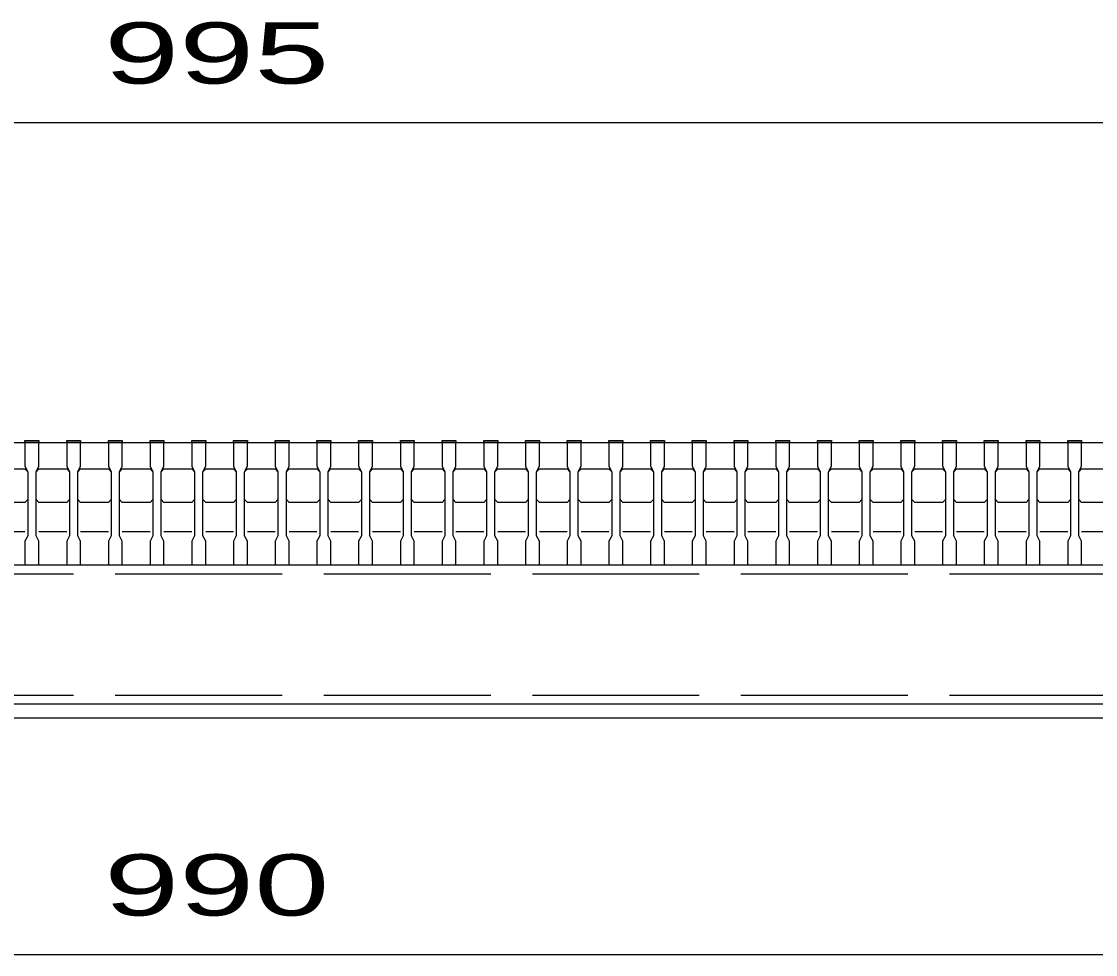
# Model space of a CAD drawing. Units: millimetres, scale not verified. Extents: x -1820 to 1731, y -1282 to 1054.
# Drawn here: x -1000.2 to -614, y -766.5 to -431.2 of the extents above; entities that cross this region are included whole.
import ezdxf
from ezdxf.enums import TextEntityAlignment as Align

# ---------------------------------------------------------------- set-up
doc = ezdxf.new("R2010")
doc.units = ezdxf.units.MM
doc.header["$LTSCALE"] = 10
doc.linetypes.add('DASHED', pattern=[7.5, 6, -1.5])
doc.layers.add('16', color=3, linetype='Continuous', lineweight=25)
doc.layers.add('22', color=4, linetype='Continuous', lineweight=25)
doc.styles.add('ベクトル', font='')
doc.styles.get('ベクトル').set_extended_font_data('ベクトル')

msp = doc.modelspace()

# ---------------------------------------------------------------- linework, layer by layer
at = {"layer": '16'}
for p, q in [((-1419, -582.5), (-424, -582.5)), ((-999, -582.5), (-999, -581.8)), ((-999, -581.8), (-994, -581.8)), ((-999, -582.5), (-999, -591)), ((-994, -582.5), (-999, -582.5)), ((-994, -581.8), (-994, -582.5)), ((-994, -591), (-994, -582.5)), ((-984, -582.5), (-984, -581.8)), ((-984, -581.8), (-979, -581.8)), ((-984, -582.5), (-984, -591)), ((-979, -582.5), (-984, -582.5)), ((-979, -581.8), (-979, -582.5)), ((-979, -591), (-979, -582.5)), ((-969, -582.5), (-969, -581.8)), ((-969, -581.8), (-964, -581.8)), ((-969, -582.5), (-969, -591)), ((-964, -582.5), (-969, -582.5)), ((-964, -581.8), (-964, -582.5)), ((-964, -591), (-964, -582.5)), ((-954, -582.5), (-954, -581.8)), ((-954, -581.8), (-949, -581.8)), ((-954, -582.5), (-954, -591)), ((-949, -582.5), (-954, -582.5)), ((-949, -581.8), (-949, -582.5)), ((-949, -591), (-949, -582.5)), ((-939, -582.5), (-939, -581.8)), ((-939, -581.8), (-934, -581.8)), ((-939, -582.5), (-939, -591)), ((-934, -582.5), (-939, -582.5)), ((-934, -581.8), (-934, -582.5)), ((-934, -591), (-934, -582.5)), ((-924, -582.5), (-924, -581.8)), ((-924, -581.8), (-919, -581.8)), ((-924, -582.5), (-924, -591)), ((-919, -582.5), (-924, -582.5)), ((-919, -581.8), (-919, -582.5)), ((-919, -591), (-919, -582.5)), ((-909, -582.5), (-909, -581.8)), ((-909, -581.8), (-904, -581.8)), ((-909, -582.5), (-909, -591)), ((-904, -582.5), (-909, -582.5)), ((-904, -581.8), (-904, -582.5)), ((-904, -591), (-904, -582.5)), ((-894, -582.5), (-894, -581.8)), ((-894, -581.8), (-889, -581.8)), ((-894, -582.5), (-894, -591)), ((-889, -582.5), (-894, -582.5)), ((-889, -581.8), (-889, -582.5)), ((-889, -591), (-889, -582.5)), ((-879, -582.5), (-879, -581.8)), ((-879, -581.8), (-874, -581.8)), ((-879, -582.5), (-879, -591)), ((-874, -582.5), (-879, -582.5)), ((-874, -581.8), (-874, -582.5)), ((-874, -591), (-874, -582.5)), ((-864, -582.5), (-864, -581.8)), ((-864, -581.8), (-859, -581.8)), ((-864, -582.5), (-864, -591)), ((-859, -582.5), (-864, -582.5)), ((-859, -581.8), (-859, -582.5)), ((-859, -591), (-859, -582.5)), ((-849, -582.5), (-849, -581.8)), ((-849, -581.8), (-844, -581.8)), ((-849, -582.5), (-849, -591)), ((-844, -582.5), (-849, -582.5)), ((-844, -581.8), (-844, -582.5)), ((-844, -591), (-844, -582.5)), ((-834, -582.5), (-834, -581.8)), ((-834, -581.8), (-829, -581.8)), ((-834, -582.5), (-834, -591)), ((-829, -582.5), (-834, -582.5)), ((-829, -581.8), (-829, -582.5)), ((-829, -591), (-829, -582.5)), ((-819, -582.5), (-819, -581.8)), ((-819, -581.8), (-814, -581.8)), ((-819, -582.5), (-819, -591)), ((-814, -582.5), (-819, -582.5)), ((-814, -581.8), (-814, -582.5)), ((-814, -591), (-814, -582.5)), ((-804, -582.5), (-804, -581.8)), ((-804, -581.8), (-799, -581.8)), ((-804, -582.5), (-804, -591)), ((-799, -582.5), (-804, -582.5)), ((-799, -581.8), (-799, -582.5)), ((-799, -591), (-799, -582.5)), ((-789, -582.5), (-789, -581.8)), ((-789, -581.8), (-784, -581.8)), ((-789, -582.5), (-789, -591)), ((-784, -582.5), (-789, -582.5)), ((-784, -581.8), (-784, -582.5)), ((-784, -591), (-784, -582.5)), ((-774, -582.5), (-774, -581.8)), ((-774, -581.8), (-769, -581.8)), ((-774, -582.5), (-774, -591)), ((-769, -582.5), (-774, -582.5)), ((-769, -581.8), (-769, -582.5)), ((-769, -591), (-769, -582.5)), ((-759, -582.5), (-759, -581.8)), ((-759, -581.8), (-754, -581.8)), ((-759, -582.5), (-759, -591)), ((-754, -582.5), (-759, -582.5)), ((-754, -581.8), (-754, -582.5)), ((-754, -591), (-754, -582.5)), ((-744, -582.5), (-744, -581.8)), ((-744, -581.8), (-739, -581.8)), ((-744, -582.5), (-744, -591)), ((-739, -582.5), (-744, -582.5)), ((-739, -581.8), (-739, -582.5)), ((-739, -591), (-739, -582.5)), ((-729, -582.5), (-729, -581.8)), ((-729, -581.8), (-724, -581.8)), ((-729, -582.5), (-729, -591)), ((-724, -582.5), (-729, -582.5)), ((-724, -581.8), (-724, -582.5)), ((-724, -591), (-724, -582.5)), ((-714, -582.5), (-714, -581.8)), ((-714, -581.8), (-709, -581.8)), ((-714, -582.5), (-714, -591)), ((-709, -582.5), (-714, -582.5)), ((-709, -581.8), (-709, -582.5)), ((-709, -591), (-709, -582.5)), ((-699, -582.5), (-699, -581.8)), ((-699, -581.8), (-694, -581.8)), ((-699, -582.5), (-699, -591)), ((-694, -582.5), (-699, -582.5)), ((-694, -581.8), (-694, -582.5)), ((-694, -591), (-694, -582.5)), ((-684, -582.5), (-684, -581.8)), ((-684, -581.8), (-679, -581.8)), ((-684, -582.5), (-684, -591)), ((-679, -582.5), (-684, -582.5)), ((-679, -581.8), (-679, -582.5)), ((-679, -591), (-679, -582.5)), ((-669, -582.5), (-669, -581.8)), ((-669, -581.8), (-664, -581.8)), ((-669, -582.5), (-669, -591)), ((-664, -582.5), (-669, -582.5)), ((-664, -581.8), (-664, -582.5)), ((-664, -591), (-664, -582.5)), ((-654, -582.5), (-654, -581.8)), ((-654, -581.8), (-649, -581.8)), ((-654, -582.5), (-654, -591)), ((-649, -582.5), (-654, -582.5)), ((-649, -581.8), (-649, -582.5)), ((-649, -591), (-649, -582.5)), ((-639, -582.5), (-639, -581.8)), ((-639, -581.8), (-634, -581.8)), ((-639, -582.5), (-639, -591)), ((-634, -582.5), (-639, -582.5)), ((-634, -581.8), (-634, -582.5)), ((-634, -591), (-634, -582.5)), ((-624, -582.5), (-624, -581.8)), ((-624, -581.8), (-619, -581.8)), ((-624, -582.5), (-624, -591)), ((-619, -582.5), (-624, -582.5)), ((-619, -581.8), (-619, -582.5)), ((-619, -591), (-619, -582.5)), ((-1009, -592), (-999, -592)), ((-999, -591), (-998, -593)), ((-999, -592), (-998, -593)), ((-998, -593), (-998, -616)), ((-995, -593), (-994, -591)), ((-995, -593), (-994, -592)), ((-995, -616), (-995, -593)), ((-994, -592), (-984, -592)), ((-984, -591), (-983, -593)), ((-984, -592), (-983, -593)), ((-983, -593), (-983, -616)), ((-980, -593), (-979, -591)), ((-980, -593), (-979, -592)), ((-980, -616), (-980, -593)), ((-979, -592), (-969, -592)), ((-969, -591), (-968, -593)), ((-969, -592), (-968, -593)), ((-968, -593), (-968, -616)), ((-965, -593), (-964, -591)), ((-965, -593), (-964, -592)), ((-965, -616), (-965, -593)), ((-964, -592), (-954, -592)), ((-954, -591), (-953, -593)), ((-954, -592), (-953, -593)), ((-953, -593), (-953, -616)), ((-950, -593), (-949, -591)), ((-950, -593), (-949, -592)), ((-950, -616), (-950, -593)), ((-949, -592), (-939, -592)), ((-939, -591), (-938, -593)), ((-939, -592), (-938, -593)), ((-938, -593), (-938, -616)), ((-935, -593), (-934, -591)), ((-935, -593), (-934, -592)), ((-935, -616), (-935, -593)), ((-934, -592), (-924, -592)), ((-924, -591), (-923, -593)), ((-924, -592), (-923, -593)), ((-923, -593), (-923, -616)), ((-920, -593), (-919, -591)), ((-920, -593), (-919, -592)), ((-920, -616), (-920, -593)), ((-919, -592), (-909, -592)), ((-909, -591), (-908, -593)), ((-909, -592), (-908, -593)), ((-908, -593), (-908, -616)), ((-905, -593), (-904, -591)), ((-905, -593), (-904, -592)), ((-905, -616), (-905, -593)), ((-904, -592), (-894, -592)), ((-894, -591), (-893, -593)), ((-894, -592), (-893, -593)), ((-893, -593), (-893, -616)), ((-890, -593), (-889, -591)), ((-890, -593), (-889, -592)), ((-890, -616), (-890, -593)), ((-889, -592), (-879, -592)), ((-879, -591), (-878, -593)), ((-879, -592), (-878, -593)), ((-878, -593), (-878, -616)), ((-875, -593), (-874, -591)), ((-875, -593), (-874, -592)), ((-875, -616), (-875, -593)), ((-874, -592), (-864, -592)), ((-864, -591), (-863, -593)), ((-864, -592), (-863, -593)), ((-863, -593), (-863, -616)), ((-860, -593), (-859, -591)), ((-860, -593), (-859, -592)), ((-860, -616), (-860, -593)), ((-859, -592), (-849, -592)), ((-849, -591), (-848, -593)), ((-849, -592), (-848, -593)), ((-848, -593), (-848, -616)), ((-845, -593), (-844, -591)), ((-845, -593), (-844, -592)), ((-845, -616), (-845, -593)), ((-844, -592), (-834, -592)), ((-834, -591), (-833, -593)), ((-834, -592), (-833, -593)), ((-833, -593), (-833, -616)), ((-830, -593), (-829, -591)), ((-830, -593), (-829, -592)), ((-830, -616), (-830, -593)), ((-829, -592), (-819, -592)), ((-819, -591), (-818, -593)), ((-819, -592), (-818, -593)), ((-818, -593), (-818, -616)), ((-815, -593), (-814, -591)), ((-815, -593), (-814, -592)), ((-815, -616), (-815, -593)), ((-814, -592), (-804, -592)), ((-804, -591), (-803, -593)), ((-804, -592), (-803, -593)), ((-803, -593), (-803, -616)), ((-800, -593), (-799, -591)), ((-800, -593), (-799, -592)), ((-800, -616), (-800, -593)), ((-799, -592), (-789, -592)), ((-789, -591), (-788, -593)), ((-789, -592), (-788, -593)), ((-788, -593), (-788, -616)), ((-785, -593), (-784, -591)), ((-785, -593), (-784, -592)), ((-785, -616), (-785, -593)), ((-784, -592), (-774, -592)), ((-774, -591), (-773, -593)), ((-774, -592), (-773, -593)), ((-773, -593), (-773, -616)), ((-770, -593), (-769, -591)), ((-770, -593), (-769, -592)), ((-770, -616), (-770, -593)), ((-769, -592), (-759, -592)), ((-759, -591), (-758, -593)), ((-759, -592), (-758, -593)), ((-758, -593), (-758, -616)), ((-755, -593), (-754, -591)), ((-755, -593), (-754, -592)), ((-755, -616), (-755, -593)), ((-754, -592), (-744, -592)), ((-744, -591), (-743, -593)), ((-744, -592), (-743, -593)), ((-743, -593), (-743, -616)), ((-740, -593), (-739, -591)), ((-740, -593), (-739, -592)), ((-740, -616), (-740, -593)), ((-739, -592), (-729, -592)), ((-729, -591), (-728, -593)), ((-729, -592), (-728, -593)), ((-728, -593), (-728, -616)), ((-725, -593), (-724, -591)), ((-725, -593), (-724, -592)), ((-725, -616), (-725, -593)), ((-724, -592), (-714, -592)), ((-714, -591), (-713, -593)), ((-714, -592), (-713, -593)), ((-713, -593), (-713, -616)), ((-710, -593), (-709, -591)), ((-710, -593), (-709, -592)), ((-710, -616), (-710, -593)), ((-709, -592), (-699, -592)), ((-699, -591), (-698, -593)), ((-699, -592), (-698, -593)), ((-698, -593), (-698, -616)), ((-695, -593), (-694, -591)), ((-695, -593), (-694, -592)), ((-695, -616), (-695, -593)), ((-694, -592), (-684, -592)), ((-684, -591), (-683, -593)), ((-684, -592), (-683, -593)), ((-683, -593), (-683, -616)), ((-680, -593), (-679, -591)), ((-680, -593), (-679, -592)), ((-680, -616), (-680, -593)), ((-679, -592), (-669, -592)), ((-669, -591), (-668, -593)), ((-669, -592), (-668, -593)), ((-668, -593), (-668, -616)), ((-665, -593), (-664, -591)), ((-665, -593), (-664, -592)), ((-665, -616), (-665, -593)), ((-664, -592), (-654, -592)), ((-654, -591), (-653, -593)), ((-654, -592), (-653, -593)), ((-653, -593), (-653, -616)), ((-650, -593), (-649, -591)), ((-650, -593), (-649, -592)), ((-650, -616), (-650, -593)), ((-649, -592), (-639, -592)), ((-639, -591), (-638, -593)), ((-639, -592), (-638, -593)), ((-638, -593), (-638, -616)), ((-635, -593), (-634, -591)), ((-635, -593), (-634, -592)), ((-635, -616), (-635, -593)), ((-634, -592), (-624, -592)), ((-624, -591), (-623, -593)), ((-624, -592), (-623, -593)), ((-623, -593), (-623, -616)), ((-620, -593), (-619, -591)), ((-620, -593), (-619, -592)), ((-620, -616), (-620, -593)), ((-619, -592), (-609, -592)), ((-999, -604), (-1009, -604)), ((-998, -603), (-999, -604)), ((-994, -604), (-995, -603)), ((-984, -604), (-994, -604)), ((-983, -603), (-984, -604)), ((-979, -604), (-980, -603)), ((-969, -604), (-979, -604)), ((-968, -603), (-969, -604)), ((-964, -604), (-965, -603)), ((-954, -604), (-964, -604)), ((-953, -603), (-954, -604)), ((-949, -604), (-950, -603)), ((-939, -604), (-949, -604)), ((-938, -603), (-939, -604)), ((-934, -604), (-935, -603)), ((-924, -604), (-934, -604)), ((-923, -603), (-924, -604)), ((-919, -604), (-920, -603)), ((-909, -604), (-919, -604)), ((-908, -603), (-909, -604)), ((-904, -604), (-905, -603)), ((-894, -604), (-904, -604)), ((-893, -603), (-894, -604)), ((-889, -604), (-890, -603)), ((-879, -604), (-889, -604)), ((-878, -603), (-879, -604)), ((-874, -604), (-875, -603)), ((-864, -604), (-874, -604)), ((-863, -603), (-864, -604)), ((-859, -604), (-860, -603)), ((-849, -604), (-859, -604)), ((-848, -603), (-849, -604)), ((-844, -604), (-845, -603)), ((-834, -604), (-844, -604)), ((-833, -603), (-834, -604)), ((-829, -604), (-830, -603)), ((-819, -604), (-829, -604)), ((-818, -603), (-819, -604)), ((-814, -604), (-815, -603)), ((-804, -604), (-814, -604)), ((-803, -603), (-804, -604)), ((-799, -604), (-800, -603)), ((-789, -604), (-799, -604)), ((-788, -603), (-789, -604)), ((-784, -604), (-785, -603)), ((-774, -604), (-784, -604)), ((-773, -603), (-774, -604)), ((-769, -604), (-770, -603)), ((-759, -604), (-769, -604)), ((-758, -603), (-759, -604)), ((-754, -604), (-755, -603)), ((-744, -604), (-754, -604)), ((-743, -603), (-744, -604)), ((-739, -604), (-740, -603)), ((-729, -604), (-739, -604)), ((-728, -603), (-729, -604)), ((-724, -604), (-725, -603)), ((-714, -604), (-724, -604)), ((-713, -603), (-714, -604)), ((-709, -604), (-710, -603)), ((-699, -604), (-709, -604)), ((-698, -603), (-699, -604)), ((-694, -604), (-695, -603)), ((-684, -604), (-694, -604)), ((-683, -603), (-684, -604)), ((-679, -604), (-680, -603)), ((-669, -604), (-679, -604)), ((-668, -603), (-669, -604)), ((-664, -604), (-665, -603)), ((-654, -604), (-664, -604)), ((-653, -603), (-654, -604)), ((-649, -604), (-650, -603)), ((-639, -604), (-649, -604)), ((-638, -603), (-639, -604)), ((-634, -604), (-635, -603)), ((-624, -604), (-634, -604)), ((-623, -603), (-624, -604)), ((-619, -604), (-620, -603)), ((-609, -604), (-619, -604)), ((-1009, -614.5), (-999, -614.5)), ((-998, -616), (-999, -618)), ((-999, -618), (-999, -626.5)), ((-994, -618), (-995, -616)), ((-994, -614.5), (-984, -614.5)), ((-994, -626.5), (-994, -618)), ((-983, -616), (-984, -618)), ((-984, -618), (-984, -626.5)), ((-979, -618), (-980, -616)), ((-979, -614.5), (-969, -614.5)), ((-979, -626.5), (-979, -618)), ((-968, -616), (-969, -618)), ((-969, -618), (-969, -626.5)), ((-964, -618), (-965, -616)), ((-964, -614.5), (-954, -614.5)), ((-964, -626.5), (-964, -618)), ((-953, -616), (-954, -618)), ((-954, -618), (-954, -626.5)), ((-949, -618), (-950, -616)), ((-949, -614.5), (-939, -614.5)), ((-949, -626.5), (-949, -618)), ((-938, -616), (-939, -618)), ((-939, -618), (-939, -626.5)), ((-934, -618), (-935, -616)), ((-934, -614.5), (-924, -614.5)), ((-934, -626.5), (-934, -618)), ((-923, -616), (-924, -618)), ((-924, -618), (-924, -626.5)), ((-919, -618), (-920, -616)), ((-919, -614.5), (-909, -614.5)), ((-919, -626.5), (-919, -618)), ((-908, -616), (-909, -618)), ((-909, -618), (-909, -626.5)), ((-904, -618), (-905, -616)), ((-904, -614.5), (-894, -614.5)), ((-904, -626.5), (-904, -618)), ((-893, -616), (-894, -618)), ((-894, -618), (-894, -626.5)), ((-889, -618), (-890, -616)), ((-889, -614.5), (-879, -614.5)), ((-889, -626.5), (-889, -618)), ((-878, -616), (-879, -618)), ((-879, -618), (-879, -626.5)), ((-874, -618), (-875, -616)), ((-874, -614.5), (-864, -614.5)), ((-874, -626.5), (-874, -618)), ((-863, -616), (-864, -618)), ((-864, -618), (-864, -626.5)), ((-859, -618), (-860, -616)), ((-859, -614.5), (-849, -614.5)), ((-859, -626.5), (-859, -618)), ((-848, -616), (-849, -618)), ((-849, -618), (-849, -626.5)), ((-844, -618), (-845, -616)), ((-844, -614.5), (-834, -614.5)), ((-844, -626.5), (-844, -618)), ((-833, -616), (-834, -618)), ((-834, -618), (-834, -626.5)), ((-829, -618), (-830, -616)), ((-829, -614.5), (-819, -614.5)), ((-829, -626.5), (-829, -618)), ((-818, -616), (-819, -618)), ((-819, -618), (-819, -626.5)), ((-814, -618), (-815, -616)), ((-814, -614.5), (-804, -614.5)), ((-814, -626.5), (-814, -618)), ((-803, -616), (-804, -618)), ((-804, -618), (-804, -626.5)), ((-799, -618), (-800, -616)), ((-799, -614.5), (-789, -614.5)), ((-799, -626.5), (-799, -618)), ((-788, -616), (-789, -618)), ((-789, -618), (-789, -626.5)), ((-784, -618), (-785, -616)), ((-784, -614.5), (-774, -614.5)), ((-784, -626.5), (-784, -618)), ((-773, -616), (-774, -618)), ((-774, -618), (-774, -626.5)), ((-769, -618), (-770, -616)), ((-769, -614.5), (-759, -614.5)), ((-769, -626.5), (-769, -618)), ((-758, -616), (-759, -618)), ((-759, -618), (-759, -626.5)), ((-754, -618), (-755, -616)), ((-754, -614.5), (-744, -614.5)), ((-754, -626.5), (-754, -618)), ((-743, -616), (-744, -618)), ((-744, -618), (-744, -626.5)), ((-739, -618), (-740, -616)), ((-739, -614.5), (-729, -614.5)), ((-739, -626.5), (-739, -618)), ((-728, -616), (-729, -618)), ((-729, -618), (-729, -626.5)), ((-724, -618), (-725, -616)), ((-724, -614.5), (-714, -614.5)), ((-724, -626.5), (-724, -618)), ((-713, -616), (-714, -618)), ((-714, -618), (-714, -626.5)), ((-709, -618), (-710, -616)), ((-709, -614.5), (-699, -614.5)), ((-709, -626.5), (-709, -618)), ((-698, -616), (-699, -618)), ((-699, -618), (-699, -626.5)), ((-694, -618), (-695, -616)), ((-694, -614.5), (-684, -614.5)), ((-694, -626.5), (-694, -618)), ((-683, -616), (-684, -618)), ((-684, -618), (-684, -626.5)), ((-679, -618), (-680, -616)), ((-679, -614.5), (-669, -614.5)), ((-679, -626.5), (-679, -618)), ((-668, -616), (-669, -618)), ((-669, -618), (-669, -626.5)), ((-664, -618), (-665, -616)), ((-664, -614.5), (-654, -614.5)), ((-664, -626.5), (-664, -618)), ((-653, -616), (-654, -618)), ((-654, -618), (-654, -626.5)), ((-649, -618), (-650, -616)), ((-649, -614.5), (-639, -614.5)), ((-649, -626.5), (-649, -618)), ((-638, -616), (-639, -618)), ((-639, -618), (-639, -626.5)), ((-634, -618), (-635, -616)), ((-634, -614.5), (-624, -614.5)), ((-634, -626.5), (-634, -618)), ((-623, -616), (-624, -618)), ((-624, -618), (-624, -626.5)), ((-619, -618), (-620, -616)), ((-619, -614.5), (-609, -614.5)), ((-619, -626.5), (-619, -618)), ((-1416.5, -626.5), (-426.5, -626.5)), ((-999, -626.5), (-994, -626.5)), ((-984, -626.5), (-979, -626.5)), ((-969, -626.5), (-964, -626.5)), ((-954, -626.5), (-949, -626.5)), ((-939, -626.5), (-934, -626.5)), ((-924, -626.5), (-919, -626.5)), ((-909, -626.5), (-904, -626.5)), ((-894, -626.5), (-889, -626.5)), ((-879, -626.5), (-874, -626.5)), ((-864, -626.5), (-859, -626.5)), ((-849, -626.5), (-844, -626.5)), ((-834, -626.5), (-829, -626.5)), ((-819, -626.5), (-814, -626.5)), ((-804, -626.5), (-799, -626.5)), ((-789, -626.5), (-784, -626.5)), ((-774, -626.5), (-769, -626.5)), ((-759, -626.5), (-754, -626.5)), ((-744, -626.5), (-739, -626.5)), ((-729, -626.5), (-724, -626.5)), ((-714, -626.5), (-709, -626.5)), ((-699, -626.5), (-694, -626.5)), ((-684, -626.5), (-679, -626.5)), ((-669, -626.5), (-664, -626.5)), ((-654, -626.5), (-649, -626.5)), ((-639, -626.5), (-634, -626.5)), ((-624, -626.5), (-619, -626.5)), ((-426.5, -676.5), (-1416.5, -676.5)), ((-426.5, -676.5), (-1416.5, -676.5)), ((-1416.5, -681.5), (-426.5, -681.5))]:
    msp.add_line(p, q, dxfattribs=at)
at = {"layer": '16', "linetype": 'DASHED'}
for p, q in [((-1416.5, -629.7), (-426.5, -629.7)), ((-1416.5, -673.3), (-426.5, -673.3))]:
    msp.add_line(p, q, dxfattribs=at)
at = {"layer": '22'}
for p, q in [((-1419, -467.5), (-424, -467.5)), ((-1416.5, -766.5), (-426.5, -766.5))]:
    msp.add_line(p, q, dxfattribs=at)

# ---------------------------------------------------------------- texts
at = {"layer": '22', "color": 2, "style": 'ベクトル', "width": 1.65}
for s, p in [(' 995 ', (-984, -442.5)), (' 990 ', (-984, -741.5))]:
    msp.add_text(s, height=21.99, dxfattribs=at).set_placement(p, align=Align.MIDDLE_LEFT)

doc.saveas('drawing.dxf')
